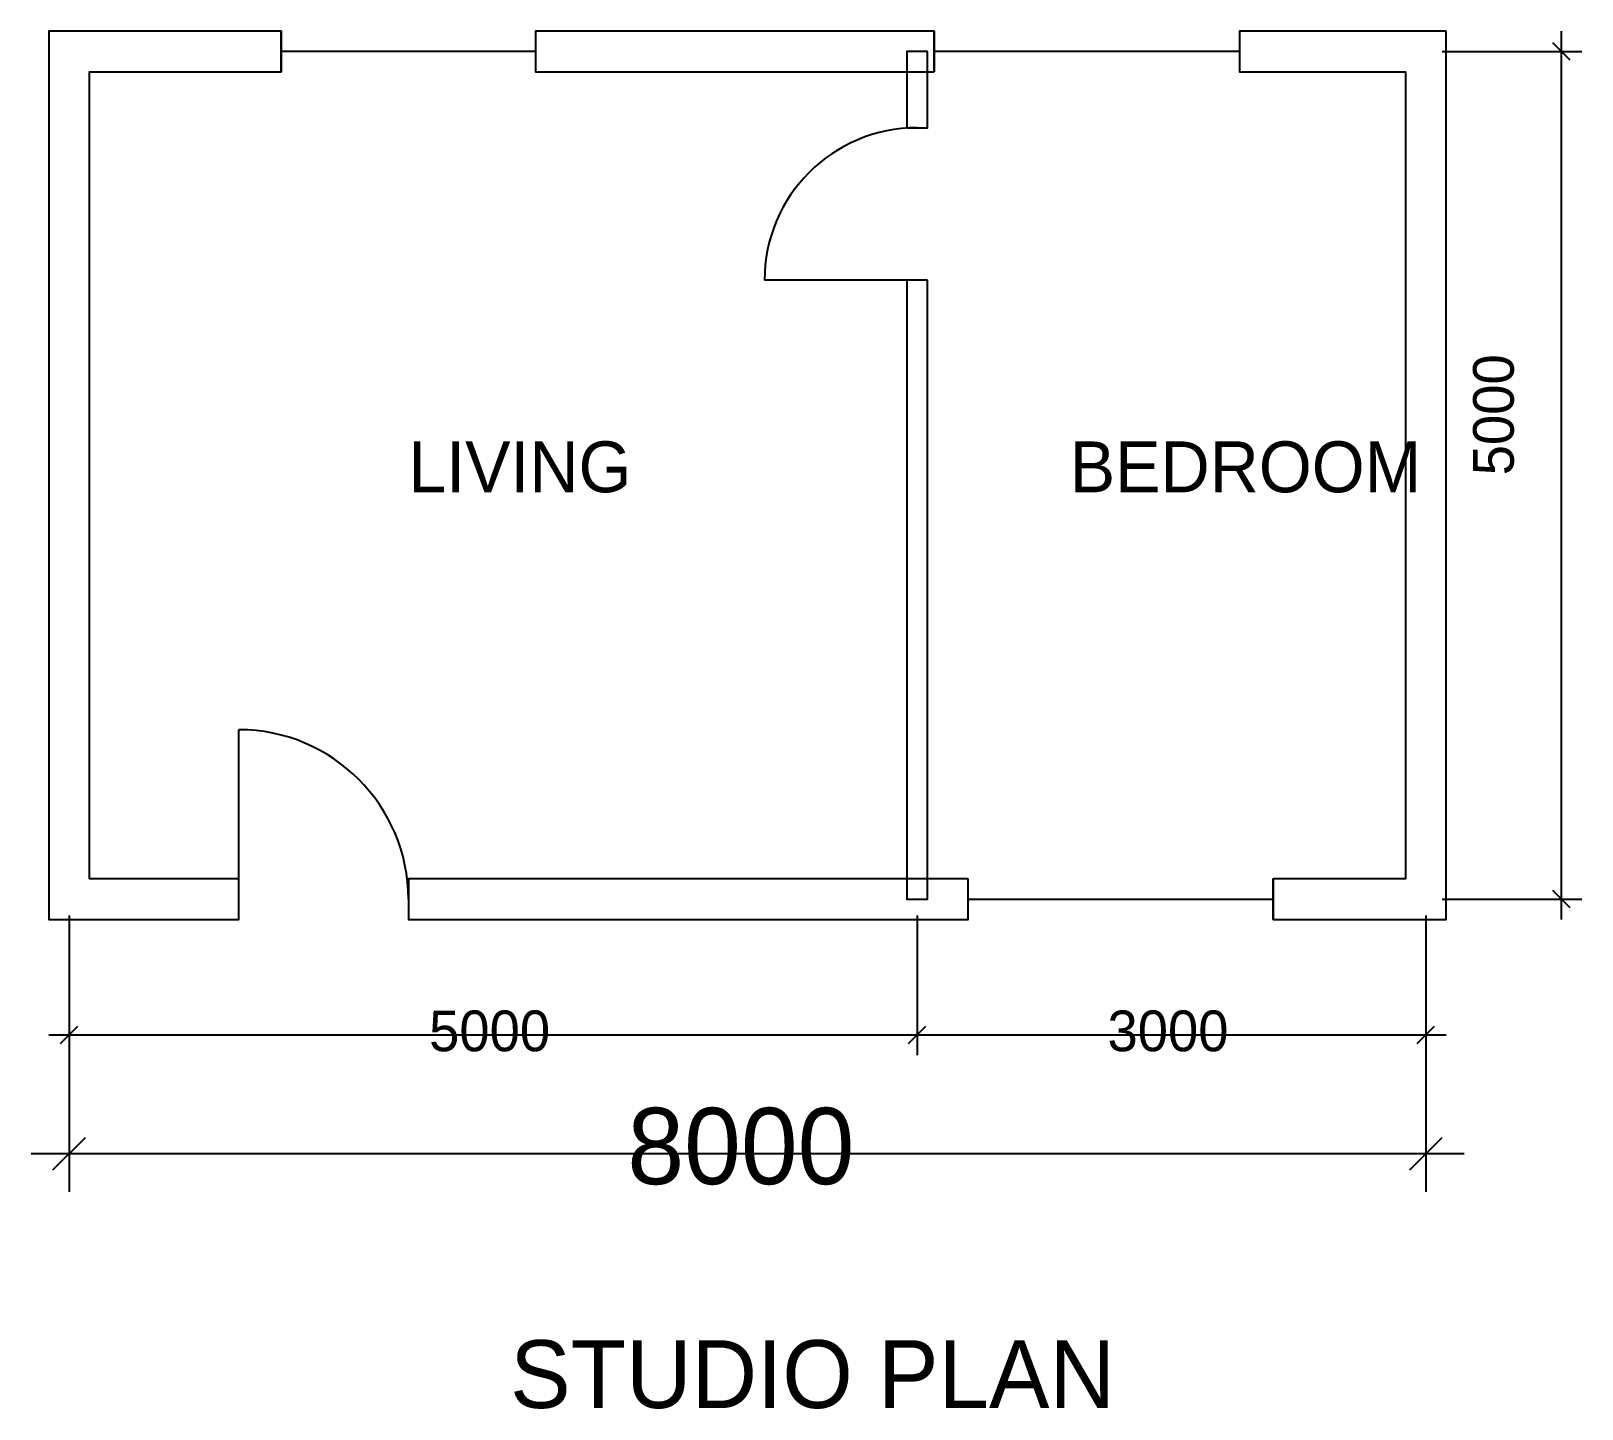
# Model space of a CAD drawing. Extents: x -225 to 8920, y -3006 to 5120.
import ezdxf

# ---------------------------------------------------------------- set-up
doc = ezdxf.new("R2010")
doc.units = 0
for name, color, linetype in [('dims', 8, 'CONTINUOUS'), ('labels', 7, 'CONTINUOUS'), ('walls', 7, 'CONTINUOUS')]:
    doc.layers.add(name, color=color, linetype=linetype)

msp = doc.modelspace()

# ---------------------------------------------------------------- linework, layer by layer
at = {"layer": 'dims'}
for p, q in [((8850.911688, 4949.088312), (8749.088312, 5050.911688)), ((8800, -120), (8800, 5120)), ((8096, 5000), (8920, 5000)), ((8096, 0), (8920, 0)), ((8850.911688, -50.911688), (8749.088312, 50.911688)), ((0, -96), (0, -920)), ((0, -180), (0, -1725)), ((5000, -96), (5000, -920)), ((5000, -96), (5000, -920)), ((8000, -96), (8000, -920)), ((8000, -180), (8000, -1725)), ((-120, -800), (5120, -800)), ((-50.911688, -850.911688), (50.911688, -749.088312)), ((4880, -800), (8120, -800)), ((4949.088312, -850.911688), (5050.911688, -749.088312)), ((4949.088312, -850.911688), (5050.911688, -749.088312)), ((7949.088312, -850.911688), (8050.911688, -749.088312)), ((-95.459415, -1595.459415), (95.459415, -1404.540585)), ((7904.540585, -1595.459415), (8095.459415, -1404.540585)), ((-225, -1500), (8225, -1500))]:
    msp.add_line(p, q, dxfattribs=at)
at = {"layer": 'walls'}
for p, q in [((1250, 5120), (1250, 4880)), ((2750, 5120), (2750, 4880)), ((5100, 5120), (5100, 4880)), ((6900, 5120), (6900, 4880)), ((2750, 5000), (1250, 5000)), ((6900, 5000), (5100, 5000)), ((5000, 3650), (4100, 3650)), ((1000, 0), (1000, 1000)), ((5300, -120), (5300, 120)), ((7100, -120), (7100, 120)), ((5300, 0), (7100, 0))]:
    msp.add_line(p, q, dxfattribs=at)
for points in [[(1000, 120), (120, 120), (120, 4880), (1250, 4880), (1250, 5120), (-120, 5120), (-120, -120), (1000, -120)], [(5100, 4880), (5100, 5120), (2750, 5120), (2750, 4880)], [(8120, 5120), (6900, 5120), (6900, 4880), (7880, 4880), (7880, 120), (7100, 120), (7100, -120), (8120, -120)], [(5060, 5000), (4940, 5000), (4940, 4550), (5060, 4550)], [(5060, 3650), (4940, 3650), (4940, 0), (5060, 0)], [(5300, 120), (2000, 120), (2000, -120), (5300, -120)]]:
    msp.add_lwpolyline(points, close=True, dxfattribs=at)
for centre, radius, start, end in [((5000, 3650), 900, 90, 180), ((1000, 0), 1000, 0, 90)]:
    msp.add_arc(centre, radius, start, end, dxfattribs=at)

# ---------------------------------------------------------------- texts
at = {"layer": 'dims'}
msp.add_text('5000', height=240, rotation=90, dxfattribs=at).set_placement((8518, 2500))
for s, height, p in [('5000', 240, (2122, -896)), ('3000', 240, (6122, -896)), ('8000', 450, (3291.25, -1680))]:
    msp.add_text(s, height=height, dxfattribs=at).set_placement(p)
at = {"layer": 'labels'}
for s, height, p in [('LIVING', 300, (2000, 2400)), ('BEDROOM', 300, (5900, 2400)), ('STUDIO PLAN', 400, (2600, -3000))]:
    msp.add_text(s, height=height, dxfattribs=at).set_placement(p)

doc.saveas('drawing.dxf')
